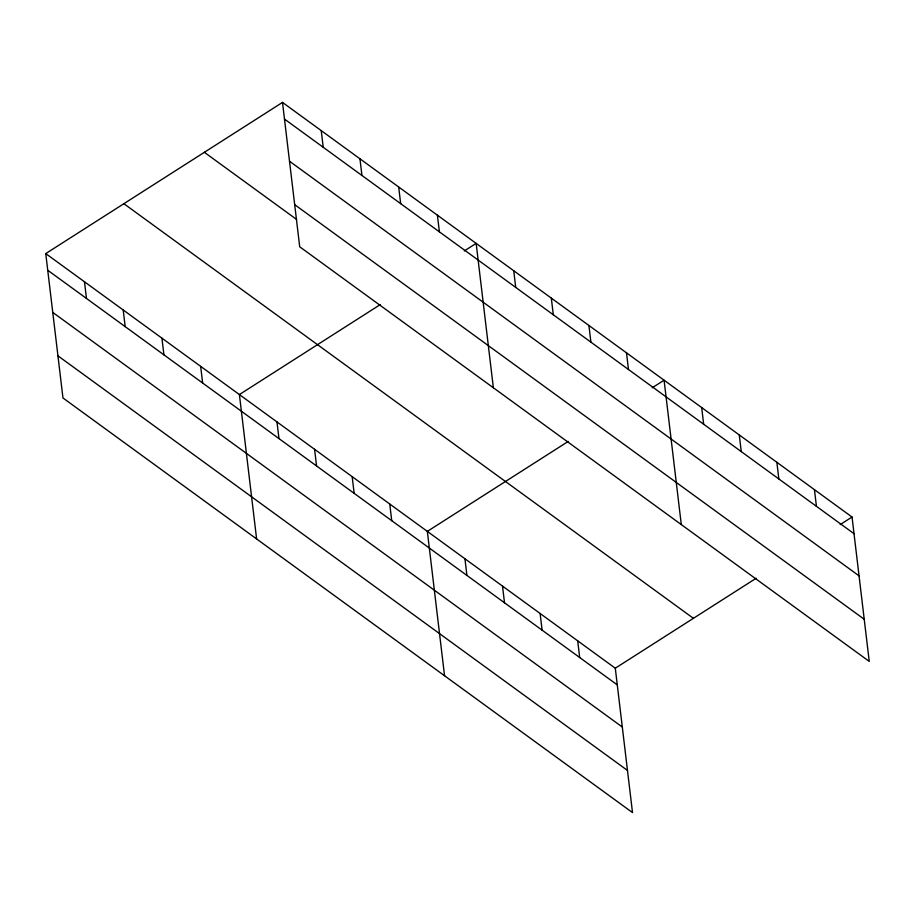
<?xml version="1.0" encoding="UTF-8"?>
<svg xmlns="http://www.w3.org/2000/svg" width="915" height="915" viewBox="0 0 915 915"><rect width="100%" height="100%" fill="white"/><g stroke="black" fill="none" stroke-linecap="round" stroke-linejoin="round"><path stroke-width="1.37" d="M45.75 253.592L615.292 668.213L632.505 812.589L62.963 397.968L45.75 253.592L282.495 102.411L852.037 517.032L869.25 661.408L299.708 246.787L282.495 102.411M380.251 304.603L239.398 394.559L256.612 538.946M464.305 250.939L476.143 243.379L493.357 387.766M568.204 441.43L427.339 531.386L444.553 675.762M652.246 387.766L664.084 380.205L681.298 524.581M615.292 668.213L756.156 578.257M840.199 524.581L852.037 517.032M284.485 119.076L854.027 533.697M289.506 161.223L859.048 575.844M294.687 204.651L864.229 619.261M204.365 152.302L296.632 219.463M123.88 203.702L693.41 618.323M47.74 270.257L617.27 684.877M52.761 312.404L622.303 727.025M57.942 355.832L627.484 770.441M814.442 489.662L816.432 506.327M776.858 462.292L778.837 478.968M739.263 434.934L741.253 451.598M701.679 407.564L703.658 424.24M626.5 352.835L628.479 369.511M588.905 325.477L590.896 342.141M551.322 298.107L553.301 314.783M577.697 640.843L579.687 657.508M513.727 270.749L515.717 287.413M540.113 613.485L542.092 630.149M502.518 586.115L504.508 602.779M437.404 215.185L439.394 231.85M464.934 558.745L466.913 575.421M398.677 186.992L400.667 203.656M359.95 158.798L361.94 175.463M389.756 504.016L391.734 520.692M321.222 130.605L323.212 147.269M352.161 476.658L354.151 493.322M314.577 449.288L316.556 465.964M276.982 421.929L278.972 438.594M200.66 366.366L202.65 383.03M161.932 338.173L163.922 354.837M123.205 309.979L125.195 326.644M84.477 281.786L86.468 298.45"/></g></svg>
